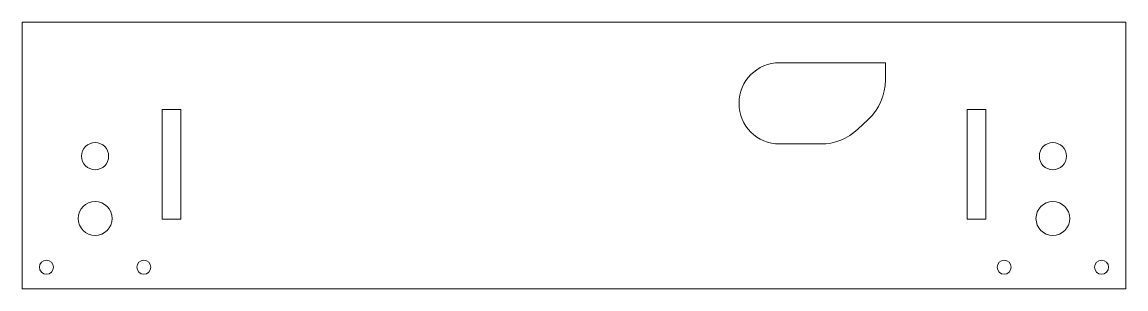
# Model space of a CAD drawing. Header units: millimetres. Extents: x -102 to 102, y -44 to 5.
import ezdxf

# ---------------------------------------------------------------- set-up
doc = ezdxf.new("R2010")
doc.units = ezdxf.units.MM

msp = doc.modelspace()

# ---------------------------------------------------------------- linework, layer by layer
at = {"color": 7, "linetype": 'Continuous', "lineweight": 15}
for p, q in [((-102, 5.25), (102, 5.25)), ((-102, -44), (-102, 5.25)), ((102, 5.25), (102, -44)), ((57.54, -2.25), (38, -2.25)), ((57.54, -5.43), (57.54, -2.25)), ((-76.1, -10.9), (-76.1, -31.1)), ((-72.65, -10.9), (-76.1, -10.9)), ((-72.65, -31.1), (-72.65, -10.9)), ((72.65, -10.9), (72.65, -31.1)), ((76.1, -10.9), (72.65, -10.9)), ((76.1, -31.1), (76.1, -10.9)), ((52.45, -14.53), (54.39, -12.71)), ((38, -17.25), (45.6, -17.25)), ((-76.1, -31.1), (-72.65, -31.1)), ((72.65, -31.1), (76.1, -31.1)), ((102, -44), (-102, -44))]:
    msp.add_line(p, q, dxfattribs=at)
for centre, radius in [((-88.5, -19.5), 2.5), ((88.5, -19.5), 2.5), ((-88.5, -31), 3.13), ((88.5, -31), 3.12), ((-97.5, -40), 1.3), ((-79.5, -40), 1.3), ((79.5, -40), 1.3), ((97.5, -40), 1.3)]:
    msp.add_circle(centre, radius, dxfattribs=at)
for centre, radius, start, end in [((38, -9.75), 7.5, 90, 270), ((47.54, -5.43), 10, 313.2421, 0), ((45.6, -7.25), 10, 270, 313.2421)]:
    msp.add_arc(centre, radius, start, end, dxfattribs=at)

doc.saveas('drawing.dxf')
